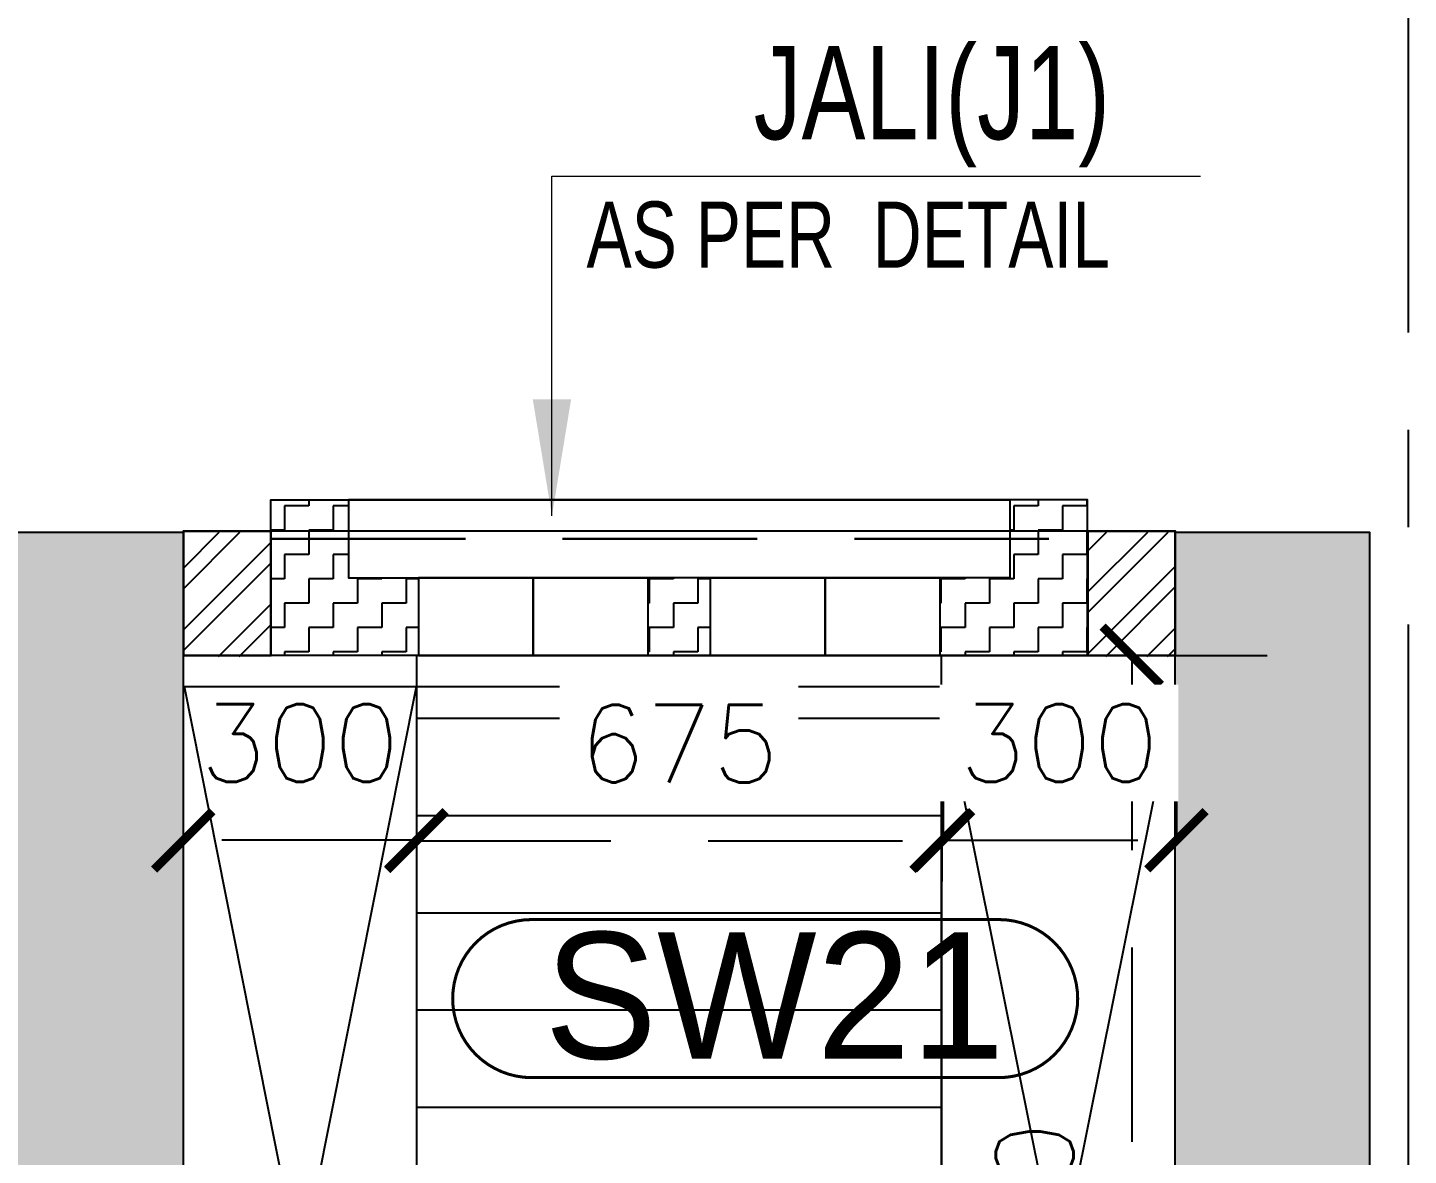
# Model space of a CAD drawing. Header units: millimetres. Extents: x 1124992 to 1258557, y -5767803 to -5695799.
# Drawn here: x 1197482 to 1199257, y -5710741 to -5709291 of the extents above; entities that cross this region are included whole.
import ezdxf

# ---------------------------------------------------------------- set-up
doc = ezdxf.new("R2010")
doc.units = ezdxf.units.MM
doc.header["$LTSCALE"] = 1000
doc.header["$MEASUREMENT"] = 0
for name, pattern in [('$1$AUDIT_D_120904163729-0', [0]), ('$36$HIDDEN', [0.375, 0.25, -0.125]), ('3BHK-A$0$AUDIT_D_120904163729-0', [0]), ('AUDIT_D_120904163729-0', [0]), ('T8(T9 IS SIMILAR) - DIMENSION & TEXTING$0$HIDDEN', [0.375, 0.25, -0.125]), ('T8(T9 IS SIMILAR) - TYPICAL FLOOR ELEVATION$0$AUDIT_D_120904163729-0', [0]), ('T8(T9 IS SIMILAR) - TYPICAL FLOOR ELEVATION$0$HIDDEN', [0.375, 0.25, -0.125]), ('T8(T9 IS SIMILAR)$0$$0$HIDDEN', [0.375, 0.25, -0.125]), ('T8(T9 IS SIMILAR)$0$HIDDEN', [0.375, 0.25, -0.125]), ('T8_REFUGE COLUMNS$0$CENTER2', [1.125, 0.75, -0.125, 0.125, -0.125])]:
    doc.linetypes.add(name, pattern=pattern)
doc.layers.get('0').update_dxf_attribs({"linetype": 'AUDIT_D_120904163729-0'})
for name, color, linetype in [('$0$A-HATCH -160', 251, '$1$AUDIT_D_120904163729-0'), ('$21$A-DIMENSIONS', 2, '$36$HIDDEN'), ('3BHK-A$0$$1$CUT-OUT', 49, 'Continuous'), ('3BHK-A$0$A-HATCH -160', 251, '3BHK-A$0$AUDIT_D_120904163729-0'), ('3BHK-A$0$CUT-OUT', 49, 'Continuous'), ('3BHK-A$0$ELE 1', 1, 'Continuous'), ('T8(T9 IS SIMILAR) - DIMENSION & TEXTING$0$A-DIMENSIONS', 2, 'T8(T9 IS SIMILAR) - DIMENSION & TEXTING$0$HIDDEN'), ('T8(T9 IS SIMILAR) - TYPICAL FLOOR ELEVATION$0$A-WALL HATCH', 252, 'T8(T9 IS SIMILAR) - TYPICAL FLOOR ELEVATION$0$AUDIT_D_120904163729-0'), ('T8(T9 IS SIMILAR) - TYPICAL FLOOR ELEVATION$0$A-WALL-FEATURES', 6, 'T8(T9 IS SIMILAR) - TYPICAL FLOOR ELEVATION$0$AUDIT_D_120904163729-0'), ('T8_REFUGE COLUMNS$0$A-CENTERLINE', 193, 'T8_REFUGE COLUMNS$0$CENTER2'), ('T8_REFUGE COLUMNS$0$A-RCC COLS', 3, 'Continuous'), ('T8_TYPICAL COLUMNS$0$A-RCC COLS', 3, 'Continuous')]:
    doc.layers.add(name, color=color, linetype=linetype)
for name, color, linetype, lineweight in [('3BHK-A$0$$1$A-WALL- 160', 6, 'Continuous', 30), ('T8(T9 IS SIMILAR) - DIMENSION & TEXTING$0$R0-18-10-2014-T1-1st Podium Floor Plan$0$Text', 2, 'Continuous', 0), ('T8(T9 IS SIMILAR) - TYPICAL FLOOR ELEVATION$0$ELE-1', 4, 'Continuous', 30), ('T8(T9 IS SIMILAR)$0$D&W', 8, 'Continuous', 25), ('T8(T9 IS SIMILAR)$0$SCPL BEAM', 191, 'T8(T9 IS SIMILAR)$0$$0$HIDDEN', 13), ('T8_REFUGE COLUMNS$0$A-COLUMN NO size reduce', 81, 'Continuous', 25)]:
    doc.layers.add(name, color=color, linetype=linetype, lineweight=lineweight)
doc.layers.add('T8_REFUGE COLUMNS$1$COL-HATCH', color=7, linetype='Continuous', lineweight=25, true_color=0xa3a3a3)
doc.styles.add('T8(T9 IS SIMILAR) - DIMENSION & TEXTING$0$ARIAL ARROW', font='swisscl.ttf')
doc.styles.add('T8(T9 IS SIMILAR) - DIMENSION & TEXTING$0$Romans 1', font='romans.shx', dxfattribs={"height": 100})
doc.styles.add('T8(T9 IS SIMILAR) - DIMENSION & TEXTING$0$Tahoma', font='tahoma.ttf')
doc.styles.add('T8_REFUGE COLUMNS$0$STANDARD', font='GOTHIC.TTF')
doc.dimstyles.new('T8(T9 IS SIMILAR) - DIMENSION & TEXTING$0$ALPINE S', dxfattribs={"dimscale": 0, "dimtxt": 100, "dimasz": 75, "dimexe": 0, "dimexo": 0, "dimgap": 75, "dimtad": 1, "dimdec": 0, "dimzin": 0, "dimdsep": 46, "dimtxsty": 'T8(T9 IS SIMILAR) - DIMENSION & TEXTING$0$Romans 1', "dimblk": 'T8(T9 IS SIMILAR) - DIMENSION & TEXTING$0$_ArchTick', "dimcen": 0.09, "dimclrd": 256, "dimclre": 256, "dimclrt": 7, "dimadec": 0, "dimazin": 0, "dimtfac": 1, "dimtdec": 0, "dimtofl": 0, "dimtmove": 1, "dimatfit": 0, "dimldrblk": 'T8(T9 IS SIMILAR) - DIMENSION & TEXTING$0$_Open90', "dimfxl": 1, "dimtolj": 1, "dimtzin": 0, "dimarcsym": 0})
doc.dimstyles.new('T8(T9 IS SIMILAR) - DIMENSION & TEXTING$0$SAMATA STD', dxfattribs={"dimtxt": 100, "dimasz": 50, "dimexe": 50, "dimexo": 50, "dimgap": 10, "dimtad": 0, "dimdec": 0, "dimrnd": 5, "dimzin": 0, "dimdsep": 46, "dimtxsty": 'T8(T9 IS SIMILAR) - DIMENSION & TEXTING$0$Tahoma', "dimblk": 'T8(T9 IS SIMILAR) - DIMENSION & TEXTING$0$_Origin2', "dimcen": -50, "dimdle": 50, "dimclrd": 7, "dimclre": 7, "dimclrt": 7, "dimadec": 0, "dimazin": 0, "dimtfac": 1, "dimtdec": 0, "dimtmove": 1, "dimatfit": 3, "dimfxl": 150, "dimtfill": 1, "dimtolj": 1, "dimtzin": 0, "dimlwd": -1, "dimlwe": -1, "dimarcsym": 0})
pattern_1 = [(45, (-0.65, 1285.594), (-39.77475644, 39.77475644), []), (45, (25.864, 1285.594), (-39.77475644, 39.77475644), [])]

# ---------------------------------------------------------------- blocks, each defined once
blk = doc.blocks.new('T8(T9 IS SIMILAR) - DIMENSION & TEXTING$0$_Origin2')
at = {"color": 0, "linetype": 'ByBlock', "lineweight": -2}
blk.add_line((-0.5, 0), (-1, 0), dxfattribs=at)
for radius in [0.5, 0.25]:
    blk.add_circle((0, 0), radius, dxfattribs=at)
blk = doc.blocks.new('T8(T9 IS SIMILAR) - DIMENSION & TEXTING$0$_ArchTick')
at = {"color": 0, "linetype": 'ByBlock', "const_width": 0.15}
blk.add_lwpolyline([(-0.5, -0.5), (0.5, 0.5)], dxfattribs=at)
blk = doc.blocks.new('*D289')
at = {"layer": 'T8(T9 IS SIMILAR) - DIMENSION & TEXTING$0$A-DIMENSIONS', "linetype": 'T8(T9 IS SIMILAR) - DIMENSION & TEXTING$0$HIDDEN', "lineweight": -2, "transparency": 16777216}
for p, q in [((1197682.3, -5710098.8), (1197682.3, -5710336)), ((1197982, -5710138.5), (1197982, -5710336))]:
    blk.add_line(p, q, dxfattribs=at)
at = {"layer": 'T8(T9 IS SIMILAR) - DIMENSION & TEXTING$0$A-DIMENSIONS', "lineweight": -2, "transparency": 16777216}
blk.add_line((1197982, -5710336), (1197682.3, -5710336), dxfattribs=at)
at = {"layer": 'T8(T9 IS SIMILAR) - DIMENSION & TEXTING$0$A-DIMENSIONS', "linetype": 'ByBlock', "lineweight": -2, "transparency": 16777216, "xscale": 75, "yscale": 75, "zscale": 75, "rotation": 180}
blk.add_blockref('T8(T9 IS SIMILAR) - DIMENSION & TEXTING$0$_ArchTick', (1197682.3, -5710336), dxfattribs=at)
at = {"layer": 'T8(T9 IS SIMILAR) - DIMENSION & TEXTING$0$A-DIMENSIONS', "linetype": 'ByBlock', "lineweight": -2, "transparency": 16777216, "xscale": 75, "yscale": 75, "zscale": 75}
blk.add_blockref('T8(T9 IS SIMILAR) - DIMENSION & TEXTING$0$_ArchTick', (1197982, -5710336), dxfattribs=at)
at = {"layer": 'T8(T9 IS SIMILAR) - DIMENSION & TEXTING$0$A-DIMENSIONS', "color": 7, "linetype": 'ByBlock', "transparency": 16777216, "insert": (1197832.1, -5710211), "char_height": 100, "attachment_point": 5, "style": 'T8(T9 IS SIMILAR) - DIMENSION & TEXTING$0$Romans 1'}
blk.add_mtext('\\A1;300', dxfattribs=at)
blk = doc.blocks.new('T8(T9 IS SIMILAR) - DIMENSION & TEXTING$0$_Open90')
at = {"color": 0, "linetype": 'ByBlock', "lineweight": -2}
for p, q in [((-0.5, 0.5), (0, 0)), ((0, 0), (-1, 0)), ((0, 0), (-0.5, -0.5))]:
    blk.add_line(p, q, dxfattribs=at)
blk = doc.blocks.new('*D290')
at = {"layer": 'T8(T9 IS SIMILAR) - DIMENSION & TEXTING$0$A-DIMENSIONS', "linetype": 'T8(T9 IS SIMILAR) - DIMENSION & TEXTING$0$HIDDEN', "lineweight": -2, "transparency": 16777216}
for p, q in [((1199075.7, -5710098.8), (1198901.6, -5710098.8)), ((1199075.5, -5711639.2), (1198901.6, -5711639.2))]:
    blk.add_line(p, q, dxfattribs=at)
at = {"layer": 'T8(T9 IS SIMILAR) - DIMENSION & TEXTING$0$A-DIMENSIONS', "lineweight": -2, "transparency": 16777216}
blk.add_line((1198901.6, -5710098.8), (1198901.6, -5711639.2), dxfattribs=at)
at = {"layer": 'T8(T9 IS SIMILAR) - DIMENSION & TEXTING$0$A-DIMENSIONS', "linetype": 'ByBlock', "lineweight": -2, "transparency": 16777216, "xscale": 75, "yscale": 75, "zscale": 75}
for p, rotation in [((1198901.6, -5710098.8), 90), ((1198901.6, -5711639.2), 270)]:
    blk.add_blockref('T8(T9 IS SIMILAR) - DIMENSION & TEXTING$0$_ArchTick', p, dxfattribs=dict(at, rotation=rotation))
at = {"layer": 'T8(T9 IS SIMILAR) - DIMENSION & TEXTING$0$A-DIMENSIONS', "color": 7, "linetype": 'ByBlock', "transparency": 16777216, "insert": (1198776.6, -5710869), "char_height": 100, "attachment_point": 5, "rotation": 90, "style": 'T8(T9 IS SIMILAR) - DIMENSION & TEXTING$0$Romans 1'}
blk.add_mtext('\\A1;1540', dxfattribs=at)
blk = doc.blocks.new('*D209')
at = {"layer": 'T8(T9 IS SIMILAR) - DIMENSION & TEXTING$0$A-DIMENSIONS', "linetype": 'T8(T9 IS SIMILAR) - DIMENSION & TEXTING$0$HIDDEN', "lineweight": -2, "transparency": 16777216}
for p, q in [((1197982, -5710138.5), (1197982, -5710336.7)), ((1198657, -5710139.2), (1198657, -5710336.7))]:
    blk.add_line(p, q, dxfattribs=at)
at = {"layer": 'T8(T9 IS SIMILAR) - DIMENSION & TEXTING$0$A-DIMENSIONS', "lineweight": -2, "transparency": 16777216}
blk.add_line((1197982, -5710336.7), (1198657, -5710336.7), dxfattribs=at)
at = {"layer": 'T8(T9 IS SIMILAR) - DIMENSION & TEXTING$0$A-DIMENSIONS', "linetype": 'ByBlock', "lineweight": -2, "transparency": 16777216, "xscale": 75, "yscale": 75, "zscale": 75, "rotation": 180}
blk.add_blockref('T8(T9 IS SIMILAR) - DIMENSION & TEXTING$0$_ArchTick', (1197982, -5710336.7), dxfattribs=at)
at = {"layer": 'T8(T9 IS SIMILAR) - DIMENSION & TEXTING$0$A-DIMENSIONS', "linetype": 'ByBlock', "lineweight": -2, "transparency": 16777216, "xscale": 75, "yscale": 75, "zscale": 75}
blk.add_blockref('T8(T9 IS SIMILAR) - DIMENSION & TEXTING$0$_ArchTick', (1198657, -5710336.7), dxfattribs=at)
at = {"layer": 'T8(T9 IS SIMILAR) - DIMENSION & TEXTING$0$A-DIMENSIONS', "color": 7, "linetype": 'ByBlock', "transparency": 16777216, "insert": (1198319.5, -5710211.7), "char_height": 100, "attachment_point": 5, "style": 'T8(T9 IS SIMILAR) - DIMENSION & TEXTING$0$Romans 1', "bg_fill": 3, "box_fill_scale": 1.25, "bg_fill_color": 256, "bg_fill_true_color": 13158600, "bg_fill_transparency": 0}
blk.add_mtext('\\A1;675', dxfattribs=at)
blk = doc.blocks.new('*D210')
at = {"layer": 'T8(T9 IS SIMILAR) - DIMENSION & TEXTING$0$A-DIMENSIONS', "linetype": 'T8(T9 IS SIMILAR) - DIMENSION & TEXTING$0$HIDDEN', "lineweight": -2, "transparency": 16777216}
for p, q in [((1198659.1, -5710138.5), (1198659.1, -5710336)), ((1198958.8, -5710138.5), (1198958.8, -5710336))]:
    blk.add_line(p, q, dxfattribs=at)
at = {"layer": 'T8(T9 IS SIMILAR) - DIMENSION & TEXTING$0$A-DIMENSIONS', "lineweight": -2, "transparency": 16777216}
blk.add_line((1198659.1, -5710336), (1198958.8, -5710336), dxfattribs=at)
at = {"layer": 'T8(T9 IS SIMILAR) - DIMENSION & TEXTING$0$A-DIMENSIONS', "color": 7, "linetype": 'ByBlock', "transparency": 16777216, "insert": (1198808, -5710211), "char_height": 100, "attachment_point": 5, "style": 'T8(T9 IS SIMILAR) - DIMENSION & TEXTING$0$Romans 1', "bg_fill": 3, "box_fill_scale": 1.25, "bg_fill_color": 256, "bg_fill_true_color": 13158600, "bg_fill_transparency": 0}
blk.add_mtext('\\A1;300', dxfattribs=at)
at = {"layer": 'T8(T9 IS SIMILAR) - DIMENSION & TEXTING$0$A-DIMENSIONS', "linetype": 'ByBlock', "lineweight": -2, "transparency": 16777216, "xscale": 75, "yscale": 75, "zscale": 75, "rotation": 180}
blk.add_blockref('T8(T9 IS SIMILAR) - DIMENSION & TEXTING$0$_ArchTick', (1198659.1, -5710336), dxfattribs=at)
at = {"layer": 'T8(T9 IS SIMILAR) - DIMENSION & TEXTING$0$A-DIMENSIONS', "linetype": 'ByBlock', "lineweight": -2, "transparency": 16777216, "xscale": 75, "yscale": 75, "zscale": 75}
blk.add_blockref('T8(T9 IS SIMILAR) - DIMENSION & TEXTING$0$_ArchTick', (1198958.8, -5710336), dxfattribs=at)
blk = doc.blocks.new('T8_REFUGE COLUMNS')
at = {"layer": 'T8_REFUGE COLUMNS$1$COL-HATCH', "linetype": 'ByBlock'}
h = blk.add_hatch(color=256, dxfattribs=at)
h.dxf.hatch_style = 1
h.paths.add_polyline_path([(1197682.1, -5711799.9), (1197432.1, -5711799.9), (1197432.1, -5709939.9), (1197682.1, -5709939.9)])
h = blk.add_hatch(color=256, dxfattribs=at)
h.dxf.hatch_style = 1
h.paths.add_polyline_path([(1198957.1, -5709939.9), (1199207.1, -5709939.9), (1199207.1, -5714149.9), (1198957.1, -5714149.9)])
at = {"layer": 'T8_REFUGE COLUMNS$0$A-CENTERLINE'}
blk.add_line((1199257.1, -5728808.5), (1199257.1, -5698299.6), dxfattribs=at)
at = {"layer": 'T8_REFUGE COLUMNS$0$A-COLUMN NO size reduce', "linetype": 'ByBlock', "const_width": 3.9}
blk.add_lwpolyline([(1198130.2, -5710641.1, -1), (1198130.2, -5710437.9), (1198730.4, -5710437.9, -1), (1198730.4, -5710641.1)], format="xyb", close=True, dxfattribs=at)
at = {"layer": 'T8_REFUGE COLUMNS$0$A-RCC COLS', "linetype": 'ByBlock'}
for points in [[(1197682.1, -5711799.9), (1197432.1, -5711799.9), (1197432.1, -5709939.9), (1197682.1, -5709939.9)], [(1198957.1, -5709939.9), (1199207.1, -5709939.9), (1199207.1, -5714149.9), (1198957.1, -5714149.9)]]:
    blk.add_lwpolyline(points, close=True, dxfattribs=at)
at = {"layer": 'T8_REFUGE COLUMNS$0$A-COLUMN NO size reduce', "linetype": 'ByBlock', "insert": (1198146.4, -5710454.2), "char_height": 162.5, "attachment_point": 1, "style": 'T8_REFUGE COLUMNS$0$STANDARD'}
blk.add_mtext_dynamic_manual_height_columns('SW21', width=444.685, gutter_width=500, heights=[0], dxfattribs=at)
blk = doc.blocks.new('T8_TYPICAL COLUMNS')
at = {"layer": 'T8_TYPICAL COLUMNS$0$A-RCC COLS', "linetype": 'ByBlock'}
blk.add_blockref('T8_REFUGE COLUMNS', (0, 0), dxfattribs=at)
blk = doc.blocks.new('3BHK-A')
at = {"layer": '3BHK-A$0$A-HATCH -160', "linetype": 'ByBlock'}
h = blk.add_hatch(dxfattribs=at)
h.set_pattern_fill('ANSI32', color=256, scale=150)
h.set_pattern_definition(pattern_1)
h.paths.add_polyline_path([(1197682.4, -5709940), (1197794.9, -5709940), (1197794.9, -5710099.8), (1197682.4, -5710099.8)])
h = blk.add_hatch(dxfattribs=at)
h.set_pattern_fill('ANSI32', color=256, scale=150)
h.set_pattern_definition(pattern_1)
h.paths.add_polyline_path([(1198844.9, -5710099.8), (1198957.4, -5710099.8), (1198957.4, -5709939.8), (1198844.9, -5709939.8)])
at = {"layer": '3BHK-A$0$CUT-OUT'}
h = blk.add_hatch(dxfattribs=at)
h.set_pattern_fill('ANSI31', color=256, scale=1000, angle=135)
h.set_pattern_definition([(180, (11267.68, 7945.86), (-2e-14, -125), [])])
h.paths.add_polyline_path([(1198657.1, -5710098.5), (1197982.2, -5710098.5), (1197981.9, -5711639.1), (1198657.1, -5711639.1)])
at = {"layer": '3BHK-A$0$$1$A-WALL- 160', "linetype": 'ByBlock', "elevation": 0}
for points in [[(1197794.9, -5709938.5), (1197682.4, -5709938.5), (1197682.4, -5710098.5), (1197794.9, -5710098.5)], [(1198844.9, -5709938.5), (1198957.4, -5709938.5), (1198957.4, -5710098.5), (1198844.9, -5710098.5)]]:
    blk.add_lwpolyline(points, close=True, dxfattribs=at)
at = {"layer": '3BHK-A$0$$1$CUT-OUT'}
for p, q in [((1198844.9, -5709938.5, 0), (1197794.9, -5709938.5, 0)), ((1198844.9, -5710098.5, 0), (1197794.9, -5710098.5, 0))]:
    blk.add_line(p, q, dxfattribs=at)
at = {"layer": '3BHK-A$0$CUT-OUT'}
for p, q in [((1197683.8, -5711639.1, 0), (1197982, -5710138.5, 0.4)), ((1197982, -5711639.1, 0.4), (1197683.8, -5710138.5, 0)), ((1198958.8, -5711639.1, 0), (1198657.1, -5710138.5, 0.4)), ((1198657.1, -5711639.1, 0.4), (1198958.8, -5710138.5, 0))]:
    blk.add_line(p, q, dxfattribs=at)
at = {"layer": '3BHK-A$0$CUT-OUT', "elevation": 0.4}
blk.add_lwpolyline([(1198657.1, -5710098.5), (1197982.2, -5710098.5), (1197981.9, -5711639.1), (1198657.1, -5711639.1)], close=True, dxfattribs=at)
at = {"layer": '3BHK-A$0$ELE 1', "linetype": 'ByBlock'}
for p, q in [((1197683.8, -5710138.5, 0), (1198957.5, -5710138.5, -0.5)), ((1197982, -5710138.5, 0.4), (1197982, -5711639.1, 0.4)), ((1198657.1, -5710138.5, 0.4), (1198657.1, -5711639.1, 0.4))]:
    blk.add_line(p, q, dxfattribs=at)
blk = doc.blocks.new('T8(T9 IS SIMILAR) - TYPICAL FLOOR ELEVATION$0$JG')
at = {"layer": 'T8(T9 IS SIMILAR) - TYPICAL FLOOR ELEVATION$0$A-WALL HATCH', "linetype": 'ByBlock'}
h = blk.add_hatch(dxfattribs=at)
h.set_pattern_fill('ZIGZAG', color=256, scale=250)
h.set_pattern_definition([(0, (0, 0), (31.25, 31.25), [31.25, -31.25]), (90, (31.25, 0), (-31.25, 31.25), [31.25, -31.25])])
h.paths.add_polyline_path([(1133312.3, -5722820.5), (1133392.5, -5722820.5), (1133392.5, -5722720.5), (1133312.3, -5722720.5)])
edge = h.paths.add_edge_path()
edge.add_line((1133877.2, -5722870.5), (1133877.2, -5722920.5))
edge.add_line((1133877.2, -5722920.5), (1133777.2, -5722920.5))
edge.add_line((1133777.2, -5722920.5), (1133777.2, -5722870.5))
edge.add_line((1133777.2, -5722870.5), (1133777.2, -5722820.5))
edge.add_line((1133777.2, -5722820.5), (1133687.4, -5722820.5))
edge.add_line((1133687.4, -5722820.5), (1133687.4, -5722720.5))
edge.add_line((1133687.4, -5722720.5), (1133877.2, -5722720.6))
edge.add_line((1133877.2, -5722720.6), (1133877.2, -5722870.5))
edge.add_line((1132827.4, -5722870.5), (1132827.4, -5722920.5))
edge.add_line((1132827.4, -5722920.5), (1132927.4, -5722920.5))
edge.add_line((1132927.4, -5722920.5), (1132927.4, -5722870.5))
edge.add_line((1132927.4, -5722870.5), (1132927.4, -5722820.5))
edge.add_line((1132927.4, -5722820.5), (1133017.4, -5722820.5))
edge.add_line((1133017.4, -5722820.5), (1133017.4, -5722720.5))
edge.add_line((1133017.4, -5722720.5), (1132827.4, -5722720.5))
edge.add_line((1132827.4, -5722720.5), (1132827.4, -5722870.5))
at = {"layer": 'T8(T9 IS SIMILAR) - TYPICAL FLOOR ELEVATION$0$A-WALL-FEATURES', "color": 3, "elevation": -1.3}
for points in [[(1132827.4, -5722870.5), (1132827.4, -5722870.5), (1132827.4, -5722920.5), (1132927.4, -5722920.5), (1132927.4, -5722870.5), (1132927.4, -5722820.5), (1133017.4, -5722820.5), (1133017.4, -5722720.5), (1132827.4, -5722720.5), (1132827.4, -5722870.5)], [(1133877.2, -5722870.5), (1133877.2, -5722870.5), (1133877.2, -5722920.5), (1133777.2, -5722920.5), (1133777.2, -5722870.5), (1133777.2, -5722820.5), (1133687.4, -5722820.5), (1133687.4, -5722720.5), (1133877.2, -5722720.6), (1133877.2, -5722870.5)]]:
    blk.add_lwpolyline(points, dxfattribs=at)
blk.add_lwpolyline([(1133312.3, -5722820.5), (1133392.5, -5722820.5), (1133392.5, -5722720.5), (1133312.3, -5722720.5)], close=True, dxfattribs=at)
at = {"layer": 'T8(T9 IS SIMILAR) - TYPICAL FLOOR ELEVATION$0$ELE-1', "color": 5}
for p, q in [((1133017.4, -5722720.5, -1.3), (1133312.3, -5722720.5, -1.3)), ((1133164.8, -5722820.5, -1.3), (1133164.8, -5722720.5, -1.3)), ((1133687.4, -5722720.5, -1.3), (1133392.5, -5722720.5, -1.3)), ((1133539.9, -5722820.5, -1.3), (1133539.9, -5722720.5, -1.3)), ((1133312.3, -5722820.5, -1.3), (1133017.4, -5722820.5, -1.3)), ((1133392.5, -5722820.5, -1.3), (1133687.4, -5722820.5, -1.3)), ((1132927.4, -5722920.5, -1.3), (1133777.2, -5722920.5, -1.3))]:
    blk.add_line(p, q, dxfattribs=at)
at = {"layer": 'T8(T9 IS SIMILAR) - TYPICAL FLOOR ELEVATION$0$ELE-1', "color": 5, "linetype": 'T8(T9 IS SIMILAR) - TYPICAL FLOOR ELEVATION$0$HIDDEN'}
blk.add_line((1133877.2, -5722870.5, -1.3), (1132827.4, -5722870.5, -1.3), dxfattribs=at)
blk = doc.blocks.new('T8(T9 IS SIMILAR) - TYPICAL FLOOR ELEVATION')
at = {"layer": 'T8(T9 IS SIMILAR) - TYPICAL FLOOR ELEVATION$0$A-WALL-FEATURES', "linetype": 'ByBlock', "rotation": 180}
blk.add_blockref('T8(T9 IS SIMILAR) - TYPICAL FLOOR ELEVATION$0$JG', (2331672.1, -11432819.1, 1.2), dxfattribs=at)
blk = doc.blocks.new('T8(T9 IS SIMILAR)')
at = {"layer": 'T8(T9 IS SIMILAR)$0$D&W', "linetype": 'ByBlock'}
blk.add_blockref('3BHK-A', (0, 0), dxfattribs=at)
blk.add_blockref('T8(T9 IS SIMILAR) - TYPICAL FLOOR ELEVATION', (0, 0), dxfattribs=at)
at = {"layer": 'T8(T9 IS SIMILAR)$0$SCPL BEAM', "linetype": 'T8(T9 IS SIMILAR)$0$HIDDEN', "elevation": 0}
blk.add_lwpolyline([(1198658.1, -5710138.5), (1197982.2, -5710138.5), (1197981.6, -5711639.1), (1198657.4, -5711639.1)], close=True, dxfattribs=at)
at = {"layer": 'T8(T9 IS SIMILAR)$0$D&W', "linetype": 'ByBlock'}
blk.add_blockref('T8_TYPICAL COLUMNS', (0, 0), dxfattribs=at)
blk = doc.blocks.new('T8(T9 IS SIMILAR) - DIMENSION & TEXTING')
at = {"layer": 'T8(T9 IS SIMILAR) - DIMENSION & TEXTING$0$R0-18-10-2014-T1-1st Podium Floor Plan$0$Text', "insert": (1198873.6, -5709314.9, 0.5), "char_height": 120, "width": 3557.379, "attachment_point": 3, "style": 'T8(T9 IS SIMILAR) - DIMENSION & TEXTING$0$ARIAL ARROW'}
blk.add_mtext('JALI(J1)\\P{\\H0.70833x;AS PER  DETAIL}', dxfattribs=at)
at = {"layer": 'T8(T9 IS SIMILAR) - DIMENSION & TEXTING$0$A-DIMENSIONS', "linetype": 'ByBlock'}
dim = blk.add_linear_dim(base=(1198901.6, -5711639.2), p1=(1199075.7, -5710098.8), p2=(1199075.5, -5711639.2), angle=270, dimstyle='T8(T9 IS SIMILAR) - DIMENSION & TEXTING$0$ALPINE S', override={"dimscale": 1, "dimfxl": 5, "dimarcsym": 1}, dxfattribs=at)
dim.commit()
dim.dimension.update_dxf_attribs({"geometry": '*D290', "text_midpoint": (1198776.6, -5710869)})
dim = blk.add_linear_dim(base=(1197682.3, -5710336), p1=(1197982, -5710138.5, 0.4), p2=(1197682.3, -5710098.8), angle=180, dimstyle='T8(T9 IS SIMILAR) - DIMENSION & TEXTING$0$ALPINE S', override={"dimscale": 1, "dimfxl": 5, "dimarcsym": 1}, dxfattribs=at)
dim.commit()
dim.dimension.update_dxf_attribs({"geometry": '*D289', "text_midpoint": (1197832.1, -5710336), "dimtype": 128})
at = {"layer": 'T8(T9 IS SIMILAR) - DIMENSION & TEXTING$0$R0-18-10-2014-T1-1st Podium Floor Plan$0$Text'}
blk.add_leader([(1198156.2, -5709919), (1198156.2, -5709482.5), (1198990, -5709482.5)], dimstyle='T8(T9 IS SIMILAR) - DIMENSION & TEXTING$0$SAMATA STD', override={"dimscale": 1, "dimasz": 150, "dimclrd": 2, "dimfxlon": 1, "dimarcsym": 1}, dxfattribs=at)
at = {"layer": 'T8(T9 IS SIMILAR) - DIMENSION & TEXTING$0$A-DIMENSIONS', "linetype": 'ByBlock'}
dim = blk.add_linear_dim(base=(1198657, -5710336.7, 0.4), p1=(1197982, -5710138.5, 0.7), p2=(1198657, -5710139.2, 0.7), dimstyle='T8(T9 IS SIMILAR) - DIMENSION & TEXTING$0$ALPINE S', override={"dimscale": 1, "dimfxl": 5, "dimtfill": 1, "dimarcsym": 1}, dxfattribs=at)
dim.commit()
dim.dimension.update_dxf_attribs({"geometry": '*D209', "text_midpoint": (1198319.5, -5710211.7, 0.4)})
dim = blk.add_linear_dim(base=(1198958.8, -5710336), p1=(1198659.1, -5710138.5), p2=(1198958.8, -5710138.5, 0), dimstyle='T8(T9 IS SIMILAR) - DIMENSION & TEXTING$0$ALPINE S', override={"dimscale": 1, "dimfxl": 5, "dimtfill": 1, "dimarcsym": 1}, dxfattribs=at)
dim.commit()
dim.dimension.update_dxf_attribs({"geometry": '*D210', "text_midpoint": (1198808, -5710336), "dimtype": 128})

msp = doc.modelspace()

# ---------------------------------------------------------------- block references
at = {"layer": '$21$A-DIMENSIONS', "linetype": 'ByBlock'}
msp.add_blockref('T8(T9 IS SIMILAR)', (0, 0), dxfattribs=at)

# ---------------------------------------------------------------- next in the draw order: block references
at = {"layer": '$0$A-HATCH -160', "linetype": 'ByBlock'}
msp.add_blockref('T8(T9 IS SIMILAR) - DIMENSION & TEXTING', (0, 0), dxfattribs=at)

doc.saveas('drawing.dxf')
